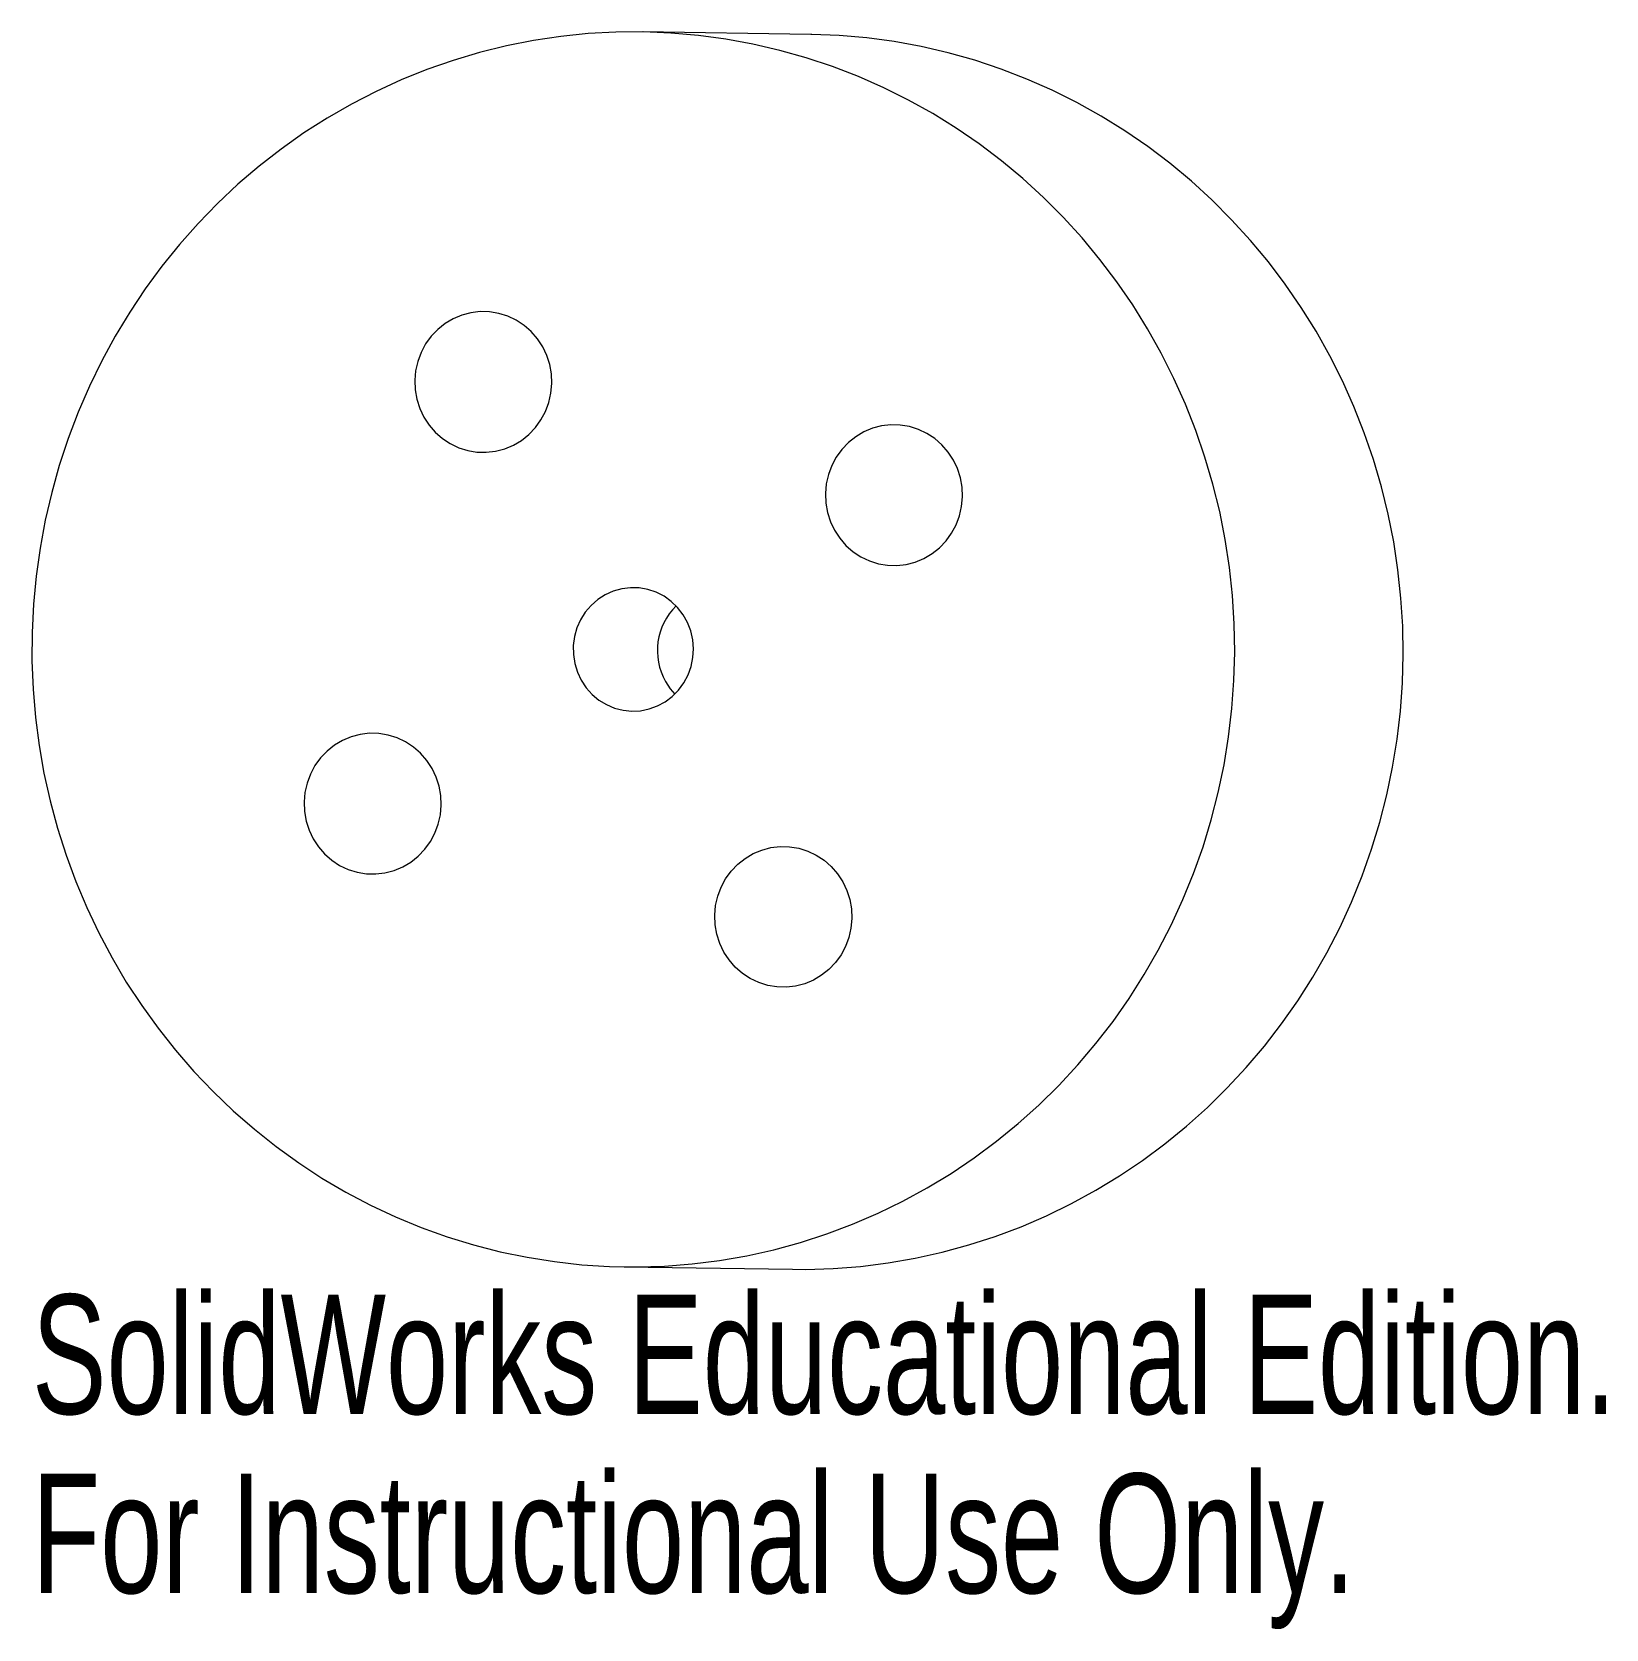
# Model space of a CAD drawing. Header units: millimetres. Extents: x -31.2 to 32.6, y -39.6 to 25.1.
import ezdxf

# ---------------------------------------------------------------- set-up
doc = ezdxf.new("R2010")
doc.units = ezdxf.units.MM
doc.styles.add('SLDTEXTSTYLE0', font='TXT', dxfattribs={"width": 0.7})

msp = doc.modelspace()

# ---------------------------------------------------------------- linework, layer by layer
at = {"color": 7, "linetype": 'Continuous', "lineweight": 15}
for p, q in [((0.37, 24.997), (-6.45, 25.098)), ((-7.19, -24.896), (-0.37, -24.997))]:
    msp.add_line(p, q, dxfattribs=at)
at = {"color": 7, "linetype": 'Continuous', "lineweight": 15, "flags": 128}
for points in [[(-27.92, -12.387), (-27.341, -13.367), (-26.719, -14.318), (-26.055, -15.239), (-25.35, -16.128), (-24.607, -16.983), (-23.826, -17.802), (-23.01, -18.583), (-22.159, -19.325), (-21.276, -20.026), (-20.363, -20.685), (-19.421, -21.3), (-18.453, -21.87), (-17.46, -22.393), (-16.445, -22.87), (-15.41, -23.298), (-14.356, -23.677), (-13.287, -24.006), (-12.204, -24.284), (-11.11, -24.511), (-10.007, -24.686), (-8.897, -24.81), (-7.783, -24.88), (-6.666, -24.898), (-5.55, -24.864), (-4.437, -24.777), (-3.329, -24.638), (-2.228, -24.447), (-1.137, -24.204), (-0.057, -23.91), (1.008, -23.565), (2.057, -23.171), (3.087, -22.728), (4.096, -22.237), (5.082, -21.698), (6.043, -21.114), (6.977, -20.486), (7.882, -19.814), (8.756, -19.1), (9.598, -18.346), (10.405, -17.553), (11.176, -16.723), (11.908, -15.857), (12.602, -14.958), (13.254, -14.027), (13.865, -13.067), (14.432, -12.079), (14.954, -11.065), (15.43, -10.028), (15.86, -8.969), (16.242, -7.892), (16.575, -6.797), (16.859, -5.688), (17.094, -4.567), (17.278, -3.436), (17.411, -2.298), (17.494, -1.155), (17.525, -0.009), (17.505, 1.138), (17.434, 2.282), (17.312, 3.421), (17.14, 4.554), (16.917, 5.677), (16.644, 6.788), (16.321, 7.886), (15.95, 8.967), (15.531, 10.029), (15.065, 11.071), (14.553, 12.089), (13.996, 13.082), (13.396, 14.048), (12.752, 14.985), (12.068, 15.89), (11.344, 16.762), (10.582, 17.599), (9.783, 18.399), (8.949, 19.161), (8.082, 19.882), (7.184, 20.562), (6.256, 21.199), (5.301, 21.792), (4.32, 22.339), (3.316, 22.839), (2.29, 23.292), (1.245, 23.695), (0.184, 24.05), (-0.892, 24.353), (-1.981, 24.606), (-3.08, 24.807), (-4.187, 24.956), (-5.299, 25.053), (-6.415, 25.098), (-7.531, 25.089), (-8.646, 25.029), (-9.758, 24.916), (-10.862, 24.75), (-11.959, 24.533), (-13.044, 24.265), (-14.117, 23.945), (-15.174, 23.576), (-16.214, 23.157), (-17.234, 22.69), (-18.231, 22.175), (-19.205, 21.614), (-20.153, 21.007), (-21.073, 20.357), (-21.963, 19.664), (-22.821, 18.929), (-23.645, 18.156), (-24.434, 17.344), (-25.186, 16.496), (-25.9, 15.613), (-26.573, 14.698), (-27.205, 13.752), (-27.793, 12.778), (-28.338, 11.777), (-28.838, 10.751), (-29.291, 9.703), (-29.697, 8.634), (-30.054, 7.548), (-30.363, 6.446), (-30.623, 5.331), (-30.832, 4.205), (-30.991, 3.07), (-31.099, 1.928), (-31.156, 0.783), (-31.161, -0.363), (-31.116, -1.508), (-31.02, -2.651), (-30.872, -3.787), (-30.674, -4.915), (-30.426, -6.033), (-30.128, -7.137), (-29.781, -8.227), (-29.386, -9.299), (-28.944, -10.351), (-28.455, -11.381), (-27.92, -12.387)], [(-0.37, -24.997), (0.153, -24.999), (1.269, -24.965), (2.383, -24.878), (3.491, -24.739), (4.592, -24.547), (5.683, -24.305), (6.763, -24.011), (7.828, -23.666), (8.876, -23.272), (9.906, -22.829), (10.916, -22.337), (11.902, -21.799), (12.863, -21.215), (13.797, -20.587), (14.702, -19.915), (15.576, -19.201), (16.418, -18.447), (17.225, -17.654), (17.995, -16.823), (18.728, -15.958), (19.422, -15.059), (20.074, -14.128), (20.685, -13.168), (21.252, -12.18), (21.774, -11.166), (22.25, -10.129), (22.68, -9.07), (23.062, -7.993), (23.395, -6.898), (23.679, -5.789), (23.914, -4.668), (24.098, -3.537), (24.231, -2.399), (24.314, -1.255), (24.345, -0.109), (24.325, 1.037), (24.254, 2.181), (24.132, 3.32), (23.96, 4.453), (23.736, 5.576), (23.463, 6.688), (23.141, 7.785), (22.77, 8.866), (22.351, 9.928), (21.885, 10.97), (21.373, 11.988), (20.816, 12.981), (20.215, 13.947), (19.572, 14.884), (18.888, 15.789), (18.164, 16.661), (17.401, 17.498), (16.602, 18.298), (15.769, 19.06), (14.902, 19.782), (14.003, 20.462), (13.076, 21.099), (12.12, 21.691), (11.14, 22.238), (10.135, 22.739), (9.11, 23.191), (8.065, 23.595), (7.004, 23.949), (5.927, 24.252), (4.839, 24.505), (3.74, 24.706), (2.633, 24.855), (1.52, 24.952), (0.405, 24.997), (0.37, 24.997)], [(-15.297, 9.506), (-15.087, 9.183), (-14.835, 8.893), (-14.547, 8.64), (-14.228, 8.43), (-13.884, 8.267), (-13.522, 8.153), (-13.148, 8.092), (-12.769, 8.082), (-12.393, 8.126), (-12.026, 8.223), (-11.675, 8.369), (-11.347, 8.564), (-11.047, 8.802), (-10.782, 9.08), (-10.556, 9.392), (-10.374, 9.734), (-10.238, 10.097), (-10.152, 10.476), (-10.118, 10.863), (-10.134, 11.252), (-10.202, 11.634), (-10.321, 12.004), (-10.487, 12.353), (-10.698, 12.676), (-10.949, 12.967), (-11.237, 13.219), (-11.556, 13.429), (-11.9, 13.592), (-12.262, 13.706), (-12.636, 13.768), (-13.015, 13.777), (-13.391, 13.733), (-13.758, 13.637), (-14.109, 13.49), (-14.437, 13.296), (-14.737, 13.057), (-15.002, 12.779), (-15.228, 12.467), (-15.41, 12.126), (-15.546, 11.762), (-15.632, 11.383), (-15.667, 10.996), (-15.65, 10.607), (-15.582, 10.225), (-15.464, 9.855), (-15.297, 9.506)], [(1.325, 4.921), (1.536, 4.598), (1.788, 4.308), (2.075, 4.055), (2.394, 3.846), (2.738, 3.682), (3.1, 3.569), (3.474, 3.507), (3.853, 3.498), (4.229, 3.542), (4.596, 3.638), (4.947, 3.784), (5.276, 3.979), (5.575, 4.217), (5.84, 4.495), (6.066, 4.808), (6.248, 5.149), (6.384, 5.512), (6.47, 5.891), (6.505, 6.278), (6.488, 6.667), (6.42, 7.05), (6.302, 7.419), (6.136, 7.768), (5.925, 8.091), (5.673, 8.382), (5.385, 8.634), (5.066, 8.844), (4.722, 9.007), (4.36, 9.121), (3.986, 9.183), (3.608, 9.192), (3.231, 9.148), (2.864, 9.052), (2.513, 8.905), (2.185, 8.711), (1.885, 8.472), (1.62, 8.194), (1.394, 7.882), (1.212, 7.541), (1.077, 7.178), (0.991, 6.799), (0.956, 6.411), (0.972, 6.023), (1.04, 5.64), (1.159, 5.271), (1.325, 4.921)], [(-8.93, -1.148), (-8.731, -1.45), (-8.491, -1.719), (-8.215, -1.949), (-7.909, -2.136), (-7.581, -2.274), (-7.236, -2.363), (-6.882, -2.398), (-6.527, -2.381), (-6.179, -2.31), (-5.843, -2.188), (-5.529, -2.018), (-5.242, -1.802), (-4.989, -1.546), (-4.775, -1.254), (-4.604, -0.934), (-4.481, -0.592), (-4.408, -0.234), (-4.385, 0.13), (-4.415, 0.494), (-4.496, 0.849), (-4.627, 1.188), (-4.804, 1.504), (-5.024, 1.791), (-5.283, 2.041), (-5.574, 2.25), (-5.892, 2.413), (-6.23, 2.527), (-6.58, 2.589), (-6.935, 2.598), (-7.288, 2.554), (-7.631, 2.457), (-7.956, 2.311), (-8.258, 2.117), (-8.528, 1.88), (-8.763, 1.606), (-8.956, 1.299), (-9.103, 0.967), (-9.202, 0.616), (-9.25, 0.254), (-9.246, -0.111), (-9.19, -0.471), (-9.084, -0.819), (-8.93, -1.148)], [(-5.52, -1.198), (-5.321, -1.5), (-5.141, -1.709)], [(-19.775, -7.567), (-19.564, -7.89), (-19.313, -8.18), (-19.025, -8.432), (-18.706, -8.642), (-18.362, -8.806), (-18, -8.919), (-17.626, -8.981), (-17.247, -8.99), (-16.871, -8.946), (-16.504, -8.85), (-16.153, -8.703), (-15.824, -8.509), (-15.525, -8.271), (-15.26, -7.993), (-15.034, -7.68), (-14.852, -7.339), (-14.716, -6.976), (-14.63, -6.597), (-14.595, -6.21), (-14.612, -5.821), (-14.68, -5.438), (-14.798, -5.069), (-14.964, -4.719), (-15.175, -4.397), (-15.427, -4.106), (-15.715, -3.854), (-16.034, -3.644), (-16.378, -3.481), (-16.74, -3.367), (-17.114, -3.305), (-17.492, -3.296), (-17.869, -3.34), (-18.236, -3.436), (-18.587, -3.583), (-18.915, -3.777), (-19.215, -4.015), (-19.48, -4.293), (-19.706, -4.606), (-19.888, -4.947), (-20.024, -5.31), (-20.11, -5.689), (-20.144, -6.077), (-20.128, -6.465), (-20.06, -6.848), (-19.941, -7.217), (-19.775, -7.567)], [(1.658, -9.304), (1.824, -9.654), (1.942, -10.023), (2.01, -10.406), (2.027, -10.794), (1.992, -11.182), (1.906, -11.561), (1.771, -11.924), (1.588, -12.265), (1.362, -12.578), (1.097, -12.856), (0.798, -13.094), (0.469, -13.288), (0.119, -13.435), (-0.249, -13.531), (-0.625, -13.575), (-1.004, -13.566), (-1.378, -13.504), (-1.74, -13.39), (-2.083, -13.227), (-2.402, -13.017), (-2.69, -12.765), (-2.942, -12.474), (-3.153, -12.151), (-3.319, -11.802), (-3.437, -11.433), (-3.505, -11.05), (-3.522, -10.661), (-3.487, -10.274), (-3.401, -9.895), (-3.266, -9.532), (-3.083, -9.191), (-2.858, -8.878), (-2.593, -8.6), (-2.293, -8.362), (-1.965, -8.168), (-1.614, -8.021), (-1.247, -7.925), (-0.87, -7.881), (-0.492, -7.89), (-0.118, -7.952), (0.245, -8.065), (0.588, -8.229), (0.907, -8.438), (1.195, -8.691), (1.447, -8.981), (1.658, -9.304)]]:
    msp.add_lwpolyline(points, dxfattribs=at)
at = {"color": 7, "linetype": 'Continuous', "lineweight": 15}
msp.add_arc((-3.3, 0.048), 2.546, 134.63226, 209.30768, dxfattribs=at)

# ---------------------------------------------------------------- texts
at = {"color": 7, "linetype": 'Continuous', "char_height": 4.83362, "attachment_point": 1, "style": 'SLDTEXTSTYLE0'}
for s, insert in [('SolidWorks Educational Edition.', (-31.161, -26.019)), ('For Instructional Use Only.', (-31.161, -33.269))]:
    msp.add_mtext(s, dxfattribs=dict(at, insert=insert))

doc.saveas('drawing.dxf')
